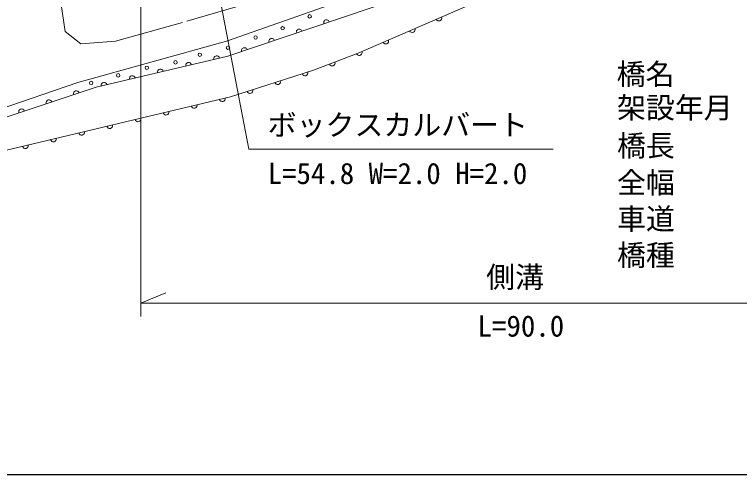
# Model space of a CAD drawing. Units: millimetres, scale not verified. Extents: x 40000 to 680007, y 20000 to 380004.
# Drawn here: x 471824 to 534499, y 205002 to 244750 of the extents above; entities that cross this region are included whole.
import ezdxf
from ezdxf.enums import TextEntityAlignment as Align

# ---------------------------------------------------------------- set-up
doc = ezdxf.new("R2010")
doc.units = ezdxf.units.MM
doc.header["$LTSCALE"] = 1000.01
doc.linetypes.add('DASHED', pattern=[7.5, 6, -1.5])
for name, color, linetype, lineweight in [('M-BGD', 7, 'Continuous', 13), ('M-STR-HTXT', 7, 'Continuous', 13), ('M-TTL-BAND', 7, 'Continuous', 25)]:
    doc.layers.add(name, color=color, linetype=linetype, lineweight=lineweight)
doc.styles.add('ＭＳ ゴシック', font='')
doc.styles.get('ＭＳ ゴシック').set_extended_font_data('MS Gothic')

msp = doc.modelspace()

# ---------------------------------------------------------------- linework, layer by layer
at = {"layer": 'M-BGD'}
for p, q in [((518830, 248911), (501521, 241416)), ((490141, 242437), (507841, 248680)), ((490255, 241147), (505705, 246374)), ((477301, 238861), (490141, 242437)), ((501521, 241416), (497679, 239936)), ((478872, 238479), (490255, 241147)), ((497679, 239936), (490483, 237637)), ((445063, 227848), (477301, 238861)), ((451421, 229349), (478872, 238479)), ((490483, 237637), (449659, 227921))]:
    msp.add_line(p, q, dxfattribs=at)
at = {"layer": 'M-BGD', "linetype": 'DASHED'}
for p, q in [((475847, 245605), (476198, 243280)), ((486729, 244182), (490972, 245426)), ((480555, 242454), (486729, 244182)), ((476198, 243280), (477569, 242225)), ((477569, 242225), (480555, 242454))]:
    msp.add_line(p, q, dxfattribs=at)
at = {"layer": 'M-BGD'}
for centre in [(497340, 244591), (495002, 243562), (492664, 242767), (490280, 241879), (487848, 241271), (485744, 240617), (483266, 240149), (480788, 239494), (478451, 238840)]:
    msp.add_circle(centre, 150, dxfattribs=at)
for centre, start, end in [((508506, 244441), 203.4133, 23.4133), ((498802, 244039), 18.68923, 198.68923), ((496434, 243238), 18.68923, 198.68923), ((506212, 243448), 203.4133, 23.4133), ((494065, 242436), 18.68923, 198.68923), ((503918, 242454), 203.4133, 23.4133), ((491697, 241635), 18.68923, 198.68923), ((501624, 241461), 202.11279, 23.42268), ((489303, 240924), 13.19133, 193.19133), ((486869, 240354), 13.19133, 193.19133), ((499293, 240558), 201.07546, 21.07546), ((482001, 239213), 13.19133, 193.19133), ((484435, 239783), 13.19133, 193.19133), ((496945, 239701), 197.71557, 17.71557), ((479567, 238642), 13.19133, 193.19133), ((494563, 238940), 197.71557, 17.71557), ((492182, 238180), 197.71557, 17.71557), ((477177, 237916), 18.39718, 198.39718), ((474805, 237127), 18.39718, 198.39718), ((487354, 236892), 193.38764, 13.38764), ((489786, 237471), 193.38764, 13.38764), ((472433, 236338), 18.39718, 198.39718), ((484922, 236313), 193.38764, 13.38764), ((482490, 235734), 193.38764, 13.38764), ((480058, 235156), 193.38764, 13.38764), ((477625, 234577), 193.38764, 13.38764), ((475193, 233998), 193.38764, 13.38764), ((472761, 233419), 193.38764, 13.38764)]:
    msp.add_arc(centre, 250, start, end, dxfattribs=at)
at = {"layer": 'M-STR-HTXT'}
for p, q in [((482970, 280466), (492093, 233114)), ((482745, 266392), (482745, 218652)), ((492093, 233114), (518400, 233114)), ((482745, 219797), (484911, 220710)), ((482745, 219797), (575435, 219797))]:
    msp.add_line(p, q, dxfattribs=at)
at = {"layer": 'M-TTL-BAND'}
msp.add_line((40000, 205002), (579006, 205002), dxfattribs=at)

# ---------------------------------------------------------------- texts
at = {"layer": 'M-STR-HTXT', "style": 'ＭＳ ゴシック'}
for s, p in [('橋名', (526374, 238128)), ('L=90.0', (515601, 216366))]:
    msp.add_text(s, height=1833, dxfattribs=at).set_placement(p, align=Align.BOTTOM_CENTER)
for s, p in [('架設年月', (523909, 235233)), ('ボックスカルバート', (493709, 233742)), ('橋長', (523909, 231950)), ('L=54.8 W=2.0 H=2.0', (493709, 229552)), ('全幅', (523909, 228754)), ('車道', (523909, 225624)), ('橋種', (523909, 222489))]:
    msp.add_text(s, height=1833, dxfattribs=at).set_placement(p, align=Align.BOTTOM_LEFT)
msp.add_text('側溝', height=1833, dxfattribs=at).set_placement((515098, 222061), align=Align.MIDDLE_CENTER)

doc.saveas('drawing.dxf')
